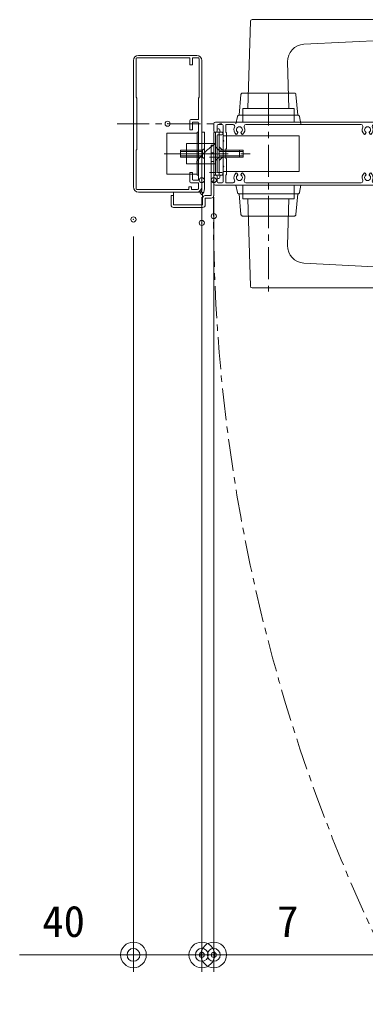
# Model space of a CAD drawing. Units: millimetres, scale not verified. Extents: x -631 to 631, y -445 to 446.
# Drawn here: x -504.7 to -464.3, y 262.1 to 376.3 of the extents above; entities that cross this region are included whole.
import ezdxf
from ezdxf.enums import TextEntityAlignment as Align

# ---------------------------------------------------------------- set-up
doc = ezdxf.new("R2010")
doc.units = ezdxf.units.MM
doc.header["$LTSCALE"] = 3
doc.header["$PDMODE"] = 32
doc.header["$PDSIZE"] = 0.6
for name, pattern in [('USER1', [2, 1.25, -0.25, 0.25, -0.25]), ('USER4', [3.5, 2, -1.5]), ('USER5', [63.8, 31.8, -6.4, 6.4, -6.4, 6.4, -6.4]), ('USER6', [6.5, 0.1, -6.4])]:
    doc.linetypes.add(name, pattern=pattern)
for name, color, linetype, lineweight in [('0-0_0', 7, 'Continuous', 18), ('0-1_DEFPOINTS', 7, 'Continuous', 18), ('0-6_CSLAYER2', 7, 'Continuous', 18), ('0-9_CSLAYER10', 7, 'Continuous', 18)]:
    doc.layers.add(name, color=color, linetype=linetype, lineweight=lineweight)
doc.styles.add('ＭＳ ゴシック', font='')
doc.styles.get('ＭＳ ゴシック').set_extended_font_data('MS Gothic')

# ---------------------------------------------------------------- blocks, each defined once
blk = doc.blocks.new('BLKF0009')
at = {"layer": '0-0_0', "color": 3}
for p, q in [((58.486, 398.512), (58.936, 398.512)), ((58.936, 398.312), (63.386, 398.312)), ((58.486, 396.012), (58.936, 396.012)), ((58.936, 396.212), (63.386, 396.212)), ((60.386, 394.612), (60.533, 389.509)), ((62.786, 394.612), (62.707, 391.889)), ((71.686, 391.512), (71.686, 391.501)), ((72.386, 391.512), (72.386, 391.212)), ((63.655, 390.862), (70.634, 390.502))]:
    blk.add_line(p, q, dxfattribs=at)
at = {"layer": '0-0_0'}
for p, q in [((58.486, 397.662), (58.686, 397.462)), ((58.706, 397.662), (58.906, 397.462)), ((58.486, 396.862), (58.686, 397.062)), ((58.686, 397.462), (59.886, 397.462)), ((58.686, 397.392), (59.886, 397.392)), ((58.686, 397.132), (59.886, 397.132)), ((58.686, 397.062), (59.886, 397.062)), ((58.706, 396.862), (58.906, 397.062)), ((58.906, 397.462), (60.106, 397.462)), ((58.906, 397.392), (60.106, 397.392)), ((58.906, 397.132), (60.106, 397.132)), ((58.906, 397.062), (60.106, 397.062))]:
    blk.add_line(p, q, dxfattribs=at)
at = {"layer": '0-0_0', "linetype": 'USER1'}
blk.add_line((55.476, 397.262), (60.519, 397.262), dxfattribs=at)
at = {"layer": '0-0_0', "color": 3}
for centre, radius, start, end in [((63.707, 391.86), 1, 178.3477, 267.0513), ((71.986, 391.512), 0.3, 90, 180), ((72.086, 391.512), 0.3, 0, 90), ((70.586, 391.212), 1.8, 270, 0), ((70.686, 391.501), 1, 267.0513, 0), ((60.633, 389.512), 0.1, 181.6523, 270)]:
    blk.add_arc(centre, radius, start, end, dxfattribs=at)
at = {"layer": '0-9_CSLAYER10'}
for p, q in [((58.386, 399.012), (58.386, 398.572)), ((58.486, 399.112), (68.786, 399.112)), ((58.586, 398.912), (58.586, 398.572)), ((58.586, 398.662), (58.586, 398.572)), ((58.636, 398.962), (58.886, 398.962)), ((58.686, 398.712), (58.636, 398.712)), ((58.736, 398.662), (58.736, 398.572)), ((58.936, 398.912), (58.936, 398.069)), ((59.086, 398.962), (59.086, 398.522)), ((59.086, 398.962), (59.511, 398.962)), ((60.261, 398.962), (67.011, 398.962)), ((67.761, 398.962), (68.436, 398.962)), ((68.436, 398.962), (68.436, 395.562)), ((68.736, 398.962), (68.736, 395.562)), ((68.736, 398.962), (68.863, 398.962)), ((58.386, 398.472), (58.386, 397.262)), ((58.436, 398.522), (58.536, 398.522)), ((58.536, 398.522), (58.436, 398.522)), ((58.586, 398.322), (58.586, 397.319)), ((58.866, 398.372), (58.636, 398.372)), ((58.866, 398.522), (58.786, 398.522)), ((58.916, 398.472), (58.916, 398.422)), ((58.936, 398.069), (58.964, 398.021)), ((59.086, 398.522), (59.136, 398.472)), ((59.136, 398.472), (59.136, 397.572)), ((59.794, 398.504), (59.737, 398.405)), ((59.977, 398.504), (60.034, 398.405)), ((67.294, 398.504), (67.237, 398.405)), ((67.477, 398.504), (67.534, 398.405)), ((58.936, 397.955), (58.964, 398.003)), ((58.936, 397.955), (58.936, 397.319)), ((59.086, 397.522), (59.136, 397.572)), ((59.086, 397.522), (59.086, 397.262)), ((58.386, 396.052), (58.386, 397.262)), ((58.586, 397.319), (58.558, 397.27)), ((58.586, 397.205), (58.558, 397.254)), ((58.586, 396.202), (58.586, 397.205)), ((58.936, 397.319), (58.964, 397.271)), ((58.936, 397.262), (58.969, 397.262)), ((58.936, 397.205), (58.964, 397.253)), ((58.936, 397.205), (58.936, 396.569)), ((59.086, 397.002), (59.086, 397.262)), ((59.086, 397.002), (59.136, 396.952)), ((59.136, 396.052), (59.136, 396.952)), ((59.886, 397.462), (59.886, 397.062)), ((60.106, 397.462), (60.106, 397.062)), ((58.936, 396.569), (58.964, 396.521)), ((58.936, 396.455), (58.964, 396.503)), ((58.936, 396.455), (58.936, 395.612)), ((58.386, 395.512), (58.386, 395.952)), ((58.386, 395.952), (58.386, 395.512)), ((58.436, 396.002), (58.536, 396.002)), ((58.536, 396.002), (58.436, 396.002)), ((58.586, 395.612), (58.586, 395.952)), ((58.586, 395.952), (58.586, 395.612)), ((58.586, 395.862), (58.586, 395.952)), ((58.866, 396.152), (58.636, 396.152)), ((58.686, 395.812), (58.636, 395.812)), ((58.736, 395.862), (58.736, 395.952)), ((58.866, 396.002), (58.786, 396.002)), ((58.916, 396.052), (58.916, 396.102)), ((59.086, 396.002), (59.136, 396.052)), ((59.086, 395.562), (59.086, 396.002)), ((59.794, 396.02), (59.737, 396.119)), ((59.977, 396.02), (60.034, 396.119)), ((67.294, 396.02), (67.237, 396.119)), ((67.477, 396.02), (67.534, 396.119)), ((58.486, 395.412), (68.786, 395.412)), ((58.636, 395.562), (58.886, 395.562)), ((59.086, 395.562), (59.511, 395.562)), ((60.261, 395.562), (67.011, 395.562)), ((67.761, 395.562), (68.436, 395.562)), ((68.736, 395.562), (68.863, 395.562))]:
    blk.add_line(p, q, dxfattribs=at)
at = {"layer": '0-9_CSLAYER10', "color": 3}
for p, q in [((58.486, 398.512), (58.486, 396.012)), ((58.706, 398.512), (58.706, 396.012)), ((58.936, 398.512), (58.936, 396.012)), ((63.386, 398.312), (63.386, 396.212)), ((63.086, 395.412), (63.086, 394.612)), ((71.986, 391.812), (72.086, 391.812)), ((60.633, 389.412), (70.586, 389.412))]:
    blk.add_line(p, q, dxfattribs=at)
blk.add_lwpolyline([(60.086, 395.412), (60.086, 394.612), (63.086, 394.612)], dxfattribs=at)
at = {"layer": '0-9_CSLAYER10'}
for centre, radius, start, end in [((58.486, 399.012), 0.1, 90, 180), ((58.636, 398.912), 0.05, 90, 180), ((58.636, 398.662), 0.05, 90, 180), ((58.686, 398.662), 0.05, 0, 90), ((58.886, 398.912), 0.05, 0, 90), ((59.511, 398.862), 0.1, 331.9275, 90), ((59.886, 398.662), 0.325, 151.9275, 235.9411), ((59.886, 398.662), 0.175, 90, 237.3062), ((59.886, 398.662), 0.175, 302.6938, 90), ((59.886, 398.662), 0.325, 304.0589, 28.0725), ((60.261, 398.862), 0.1, 90, 208.0725), ((67.011, 398.862), 0.1, 331.9275, 90), ((67.386, 398.662), 0.325, 151.9275, 235.9411), ((67.386, 398.662), 0.175, 90, 237.3062), ((67.386, 398.662), 0.175, 302.6938, 90), ((67.386, 398.662), 0.325, 304.0589, 28.0725), ((67.761, 398.862), 0.1, 90, 208.0725), ((68.786, 399.012), 0.1, 333.1674, 90), ((68.862, 398.981), 0.0189, 268.8772, 312.0463), ((58.436, 398.572), 0.05, 180, 270), ((58.436, 398.472), 0.05, 90, 180), ((58.536, 398.572), 0.05, 270, 0), ((58.536, 398.572), 0.05, 270, 0), ((58.636, 398.322), 0.05, 90, 180), ((58.786, 398.572), 0.05, 180, 270), ((58.866, 398.472), 0.05, 0, 90), ((58.866, 398.422), 0.05, 270, 0), ((59.709, 398.43), 0.038, 261.732, 317.3487), ((59.786, 398.507), 0.0094, 338.0104, 60.6131), ((59.986, 398.507), 0.0094, 119.3869, 201.9896), ((60.062, 398.43), 0.038, 222.6513, 278.268), ((67.209, 398.43), 0.038, 261.732, 317.3487), ((67.286, 398.507), 0.0094, 338.0104, 60.6131), ((67.486, 398.507), 0.0094, 119.3869, 201.9896), ((67.562, 398.43), 0.038, 222.6513, 278.268), ((58.946, 398.012), 0.02, 325.8807, 34.1193), ((58.576, 397.262), 0.02, 144.9169, 215.0831), ((58.946, 397.262), 0.02, 325.8807, 34.1193), ((58.946, 396.512), 0.02, 325.8807, 34.1193), ((58.436, 396.052), 0.05, 180, 270), ((58.436, 395.952), 0.05, 90, 180), ((58.536, 395.952), 0.05, 0, 90), ((58.536, 395.952), 0.05, 0, 90), ((58.636, 396.202), 0.05, 180, 270), ((58.636, 395.862), 0.05, 180, 270), ((58.686, 395.862), 0.05, 270, 0), ((58.786, 395.952), 0.05, 90, 180), ((58.866, 396.102), 0.05, 0, 90), ((58.866, 396.052), 0.05, 270, 0), ((59.886, 395.862), 0.325, 124.0589, 208.0725), ((59.709, 396.094), 0.038, 42.6513, 98.268), ((59.886, 395.862), 0.175, 122.6938, 270), ((59.786, 396.017), 0.0094, 299.3869, 21.9896), ((59.886, 395.862), 0.175, 270, 57.3062), ((59.986, 396.017), 0.0094, 158.0104, 240.6131), ((60.062, 396.094), 0.038, 81.732, 137.3487), ((59.886, 395.862), 0.325, 331.9275, 55.9411), ((67.386, 395.862), 0.325, 124.0589, 208.0725), ((67.209, 396.094), 0.038, 42.6513, 98.268), ((67.386, 395.862), 0.175, 122.6938, 270), ((67.286, 396.017), 0.0094, 299.3869, 21.9896), ((67.386, 395.862), 0.175, 270, 57.3062), ((67.486, 396.017), 0.0094, 158.0104, 240.6131), ((67.562, 396.094), 0.038, 81.732, 137.3487), ((67.386, 395.862), 0.325, 331.9275, 55.9411), ((58.486, 395.512), 0.1, 180, 270), ((58.636, 395.612), 0.05, 180, 270), ((58.886, 395.612), 0.05, 270, 0), ((59.511, 395.662), 0.1, 270, 28.0725), ((60.261, 395.662), 0.1, 151.9275, 270), ((67.011, 395.662), 0.1, 270, 28.0725), ((67.761, 395.662), 0.1, 151.9275, 270), ((68.786, 395.512), 0.1, 270, 26.8326), ((68.862, 395.543), 0.0189, 47.9537, 91.1228)]:
    blk.add_arc(centre, radius, start, end, dxfattribs=at)
blk = doc.blocks.new('BLKF0012')
at = {"layer": '0-0_0', "linetype": 'USER5'}
for p, q in [((59.686, 395.412), (59.77, 394.992)), ((63.486, 395.412), (63.402, 394.992)), ((59.977, 393.703), (59.868, 394.912)), ((63.194, 393.703), (63.304, 394.912))]:
    blk.add_line(p, q, dxfattribs=at)
for centre, start, end in [((59.868, 395.012), 191.3099, 270), ((63.304, 395.012), 270, 348.6901), ((60.077, 393.712), 185.1873, 270), ((63.094, 393.712), 270, 354.8127)]:
    blk.add_arc(centre, 0.1, start, end, dxfattribs=at)
at = {"layer": '0-9_CSLAYER10', "linetype": 'USER5'}
for p, q in [((59.868, 394.912), (63.304, 394.912)), ((60.077, 393.612), (63.094, 393.612))]:
    blk.add_line(p, q, dxfattribs=at)
blk = doc.blocks.new('BLKF0013')
at = {"layer": '0-0_0', "linetype": 'USER5'}
for p, q in [((59.977, 400.721), (59.868, 399.512)), ((63.194, 400.721), (63.304, 399.512)), ((59.686, 399.012), (59.77, 399.432)), ((63.486, 399.012), (63.402, 399.432))]:
    blk.add_line(p, q, dxfattribs=at)
for centre, start, end in [((60.077, 400.712), 90, 174.8127), ((63.094, 400.712), 5.1873, 90), ((59.868, 399.412), 90, 168.6901), ((63.304, 399.412), 11.3099, 90)]:
    blk.add_arc(centre, 0.1, start, end, dxfattribs=at)
at = {"layer": '0-9_CSLAYER10', "linetype": 'USER5'}
for p, q in [((60.077, 400.812), (63.094, 400.812)), ((59.868, 399.512), (63.304, 399.512))]:
    blk.add_line(p, q, dxfattribs=at)
blk = doc.blocks.new('BLKF0014')
at = {"layer": '0-0_0', "color": 3}
for p, q in [((60.386, 399.912), (60.533, 405.015)), ((63.655, 403.662), (70.634, 404.022)), ((72.386, 403.012), (72.386, 403.312)), ((62.786, 399.912), (62.707, 402.635)), ((71.686, 403.012), (71.686, 403.023))]:
    blk.add_line(p, q, dxfattribs=at)
for centre, radius, start, end in [((60.633, 405.012), 0.1, 90, 178.3477), ((70.586, 403.312), 1.8, 0, 90), ((70.686, 403.023), 1, 0, 92.9487), ((63.707, 402.664), 1, 92.9487, 181.6523), ((71.986, 403.012), 0.3, 180, 270), ((72.086, 403.012), 0.3, 270, 0)]:
    blk.add_arc(centre, radius, start, end, dxfattribs=at)
at = {"layer": '0-9_CSLAYER10', "color": 3}
for p, q in [((60.633, 405.112), (70.586, 405.112)), ((71.986, 402.712), (72.086, 402.712)), ((60.086, 399.912), (63.086, 399.912)), ((60.086, 399.112), (60.086, 399.912)), ((63.086, 399.112), (63.086, 399.912))]:
    blk.add_line(p, q, dxfattribs=at)
blk = doc.blocks.new('EDTIP_BLACKDOT_E')
at = {"layer": '0-0_0', "lineweight": 9}
blk.add_line((0, 0), (-1, 0), dxfattribs=at)
for radius in [0.5, 0.25]:
    blk.add_circle((0, 0), radius, dxfattribs=at)
blk = doc.blocks.new('EDTIP_BLACKDOT_S')
at = {"layer": '0-0_0', "lineweight": 9}
blk.add_line((0, 0), (-1, 0), dxfattribs=at)
for radius in [0.5, 0.25]:
    blk.add_circle((0, 0), radius, dxfattribs=at)
blk = doc.blocks.new('D94')
at = {"layer": '0-0_0'}
for p, q in [((443.187, 260.281), (443.187, 174.213)), ((451.187, 259.871), (451.187, 174.213)), ((443.187, 176.213), (429.854, 176.213)), ((448.187, 176.213), (446.187, 176.213))]:
    blk.add_line(p, q, dxfattribs=at)
at = {"layer": '0-1_DEFPOINTS'}
for p in [(443.187, 262.281), (451.187, 261.871), (451.187, 176.213)]:
    blk.add_point(p, dxfattribs=at)
at = {"layer": '0-0_0', "xscale": 3, "yscale": 3, "rotation": 180}
blk.add_blockref('EDTIP_BLACKDOT_S', (443.187, 176.213), dxfattribs=at)
at = {"layer": '0-0_0', "xscale": 3, "yscale": 3}
blk.add_blockref('EDTIP_BLACKDOT_E', (451.187, 176.213), dxfattribs=at)
at = {"layer": '0-0_0', "style": 'ＭＳ ゴシック'}
blk.add_text('40', height=3.666, dxfattribs=at).set_placement((432.52, 177.213), align=Align.BOTTOM_LEFT)
blk = doc.blocks.new('D95')
at = {"layer": '0-0_0'}
for p, q in [((451.187, 264.881), (451.187, 174.213)), ((452.587, 264.881), (452.587, 174.213)), ((448.187, 176.213), (445.187, 176.213)), ((451.187, 176.213), (452.587, 176.213)), ((455.587, 176.213), (463.92, 176.213))]:
    blk.add_line(p, q, dxfattribs=at)
at = {"layer": '0-1_DEFPOINTS'}
for p in [(451.187, 266.881), (452.587, 266.881), (452.587, 176.213)]:
    blk.add_point(p, dxfattribs=at)
at = {"layer": '0-0_0', "xscale": 3, "yscale": 3}
blk.add_blockref('EDTIP_BLACKDOT_S', (451.187, 176.213), dxfattribs=at)
at = {"layer": '0-0_0', "xscale": 3, "yscale": 3, "rotation": 180}
blk.add_blockref('EDTIP_BLACKDOT_E', (452.587, 176.213), dxfattribs=at)
at = {"layer": '0-0_0', "style": 'ＭＳ ゴシック'}
blk.add_text('7', height=3.666, dxfattribs=at).set_placement((460.004, 177.213), align=Align.BOTTOM_LEFT)
blk = doc.blocks.new('D96')
at = {"layer": '0-0_0'}
for p, q in [((452.587, 260.681), (452.587, 174.213)), ((455.587, 176.213), (647.387, 176.213))]:
    blk.add_line(p, q, dxfattribs=at)
at = {"layer": '0-1_DEFPOINTS'}
blk.add_point((452.587, 262.681), dxfattribs=at)
at = {"layer": '0-0_0', "xscale": 3, "yscale": 3, "rotation": 180}
blk.add_blockref('EDTIP_BLACKDOT_S', (452.587, 176.213), dxfattribs=at)
blk = doc.blocks.new('BLKF0133')
at = {"layer": '0-0_0'}
for p, q in [((58.236, 397.762), (58.386, 397.762)), ((58.386, 397.762), (58.386, 394.812)), ((55.886, 394.262), (55.886, 394.812)), ((56.036, 394.812), (55.886, 394.812)), ((56.036, 395.012), (57.736, 395.012)), ((56.036, 394.112), (57.736, 394.112))]:
    blk.add_line(p, q, dxfattribs=at)
at = {"layer": '0-0_0', "linetype": 'USER1'}
for p, q in [((58.555, 397.062), (58.145, 397.062)), ((58.555, 396.162), (58.145, 396.162))]:
    blk.add_line(p, q, dxfattribs=at)
at = {"layer": '0-0_0', "linetype": 'USER4'}
for p, q in [((58.236, 397.312), (58.386, 397.312)), ((58.236, 396.812), (58.386, 396.812)), ((58.236, 396.662), (58.386, 396.662)), ((58.236, 395.662), (58.386, 395.662))]:
    blk.add_line(p, q, dxfattribs=at)
at = {"layer": '0-0_0', "linetype": 'USER6'}
blk.add_line((58.236, 396.162), (58.386, 396.162), dxfattribs=at)
at = {"layer": '0-0_0'}
for points in [[(58.236, 397.762), (58.236, 394.812), (57.886, 394.812)], [(57.736, 395.012), (57.736, 394.262), (56.036, 394.262), (56.036, 395.012)], [(58.236, 394.662), (57.886, 394.662), (57.886, 394.262)]]:
    blk.add_lwpolyline(points, dxfattribs=at)
for centre, start, end in [((57.886, 394.662), 90, 180), ((58.236, 394.812), 270, 0), ((56.036, 394.262), 180, 270), ((57.736, 394.262), 270, 0)]:
    blk.add_arc(centre, 0.15, start, end, dxfattribs=at)
blk = doc.blocks.new('BLKF0150')
at = {"layer": '0-6_CSLAYER2'}
for p, q in [((53.686, 402.712), (53.686, 395.312)), ((53.836, 400.562), (53.836, 402.812)), ((53.886, 402.862), (56.986, 402.862)), ((57.386, 403.012), (53.986, 403.012)), ((56.986, 402.862), (56.986, 402.462)), ((57.136, 402.862), (57.136, 402.462)), ((57.136, 402.862), (57.486, 402.862)), ((57.536, 402.812), (57.536, 400.562)), ((57.686, 395.197), (57.686, 402.712)), ((56.986, 402.462), (57.136, 402.462)), ((53.836, 400.562), (53.886, 400.512)), ((53.886, 400.512), (53.886, 397.512)), ((57.536, 400.562), (57.486, 400.512)), ((57.486, 400.512), (57.486, 399.262)), ((57.036, 399.262), (57.486, 399.262)), ((57.136, 399.062), (57.136, 398.662)), ((57.186, 399.112), (57.436, 399.112)), ((57.486, 399.062), (57.486, 395.712)), ((53.836, 397.462), (53.886, 397.512)), ((53.836, 395.212), (53.836, 397.462)), ((56.986, 396.162), (57.136, 396.162)), ((56.986, 396.162), (56.986, 395.612)), ((57.136, 396.162), (57.136, 395.762)), ((57.036, 395.562), (57.486, 395.562)), ((57.086, 395.312), (57.086, 395.162)), ((57.186, 395.712), (57.486, 395.712)), ((57.486, 395.562), (57.486, 395.212)), ((56.936, 395.162), (53.886, 395.162)), ((53.986, 395.012), (57.386, 395.012)), ((57.436, 395.162), (57.086, 395.162))]:
    blk.add_line(p, q, dxfattribs=at)
for points in [[(56.986, 399.212), (56.986, 398.662), (57.136, 398.662)], [(57.086, 395.312), (56.936, 395.312), (56.936, 395.162)]]:
    blk.add_lwpolyline(points, dxfattribs=at)
for centre, radius, start, end in [((53.986, 402.712), 0.3, 90, 180), ((53.886, 402.812), 0.05, 90, 180), ((57.386, 402.712), 0.3, 0, 90), ((57.486, 402.812), 0.05, 0, 90), ((57.036, 399.212), 0.05, 90, 180), ((57.186, 399.062), 0.05, 90, 180), ((57.436, 399.062), 0.05, 0, 90), ((53.986, 395.312), 0.3, 180, 270), ((53.886, 395.212), 0.05, 180, 270), ((57.036, 395.612), 0.05, 180, 270), ((57.186, 395.762), 0.05, 180, 270), ((57.386, 395.312), 0.3, 270, 0), ((57.436, 395.212), 0.05, 270, 0)]:
    blk.add_arc(centre, radius, start, end, dxfattribs=at)
at = {"layer": '0-6_CSLAYER2', "color": 5}
blk.add_point((55.686, 399.012), dxfattribs=at)

msp = doc.modelspace()

# ---------------------------------------------------------------- linework, layer by layer
at = {"layer": '0-0_0', "linetype": 'USER1'}
for p, q in [((-475.613, 367.699), (-475.613, 344.519)), ((-493.327, 364.148), (-481.066, 364.148)), ((-482.74, 360.648), (-485.997, 360.648))]:
    msp.add_line(p, q, dxfattribs=at)
at = {"layer": '0-0_0'}
for p, q in [((-487.513, 363.048), (-483.973, 363.048)), ((-487.513, 358.248), (-487.513, 363.048)), ((-483.973, 363.148), (-483.973, 358.148)), ((-483.813, 363.148), (-483.973, 363.148)), ((-483.413, 363.148), (-483.113, 363.148)), ((-483.113, 356.519), (-483.113, 363.148)), ((-483.313, 360.908), (-485.913, 360.908)), ((-483.313, 360.388), (-485.913, 360.388)), ((-483.313, 360.248), (-485.913, 360.248)), ((-483.113, 360.048), (-483.313, 360.248)), ((-487.513, 358.248), (-483.973, 358.248)), ((-483.813, 358.148), (-483.973, 358.148)), ((-483.613, 356.071), (-483.413, 355.848))]:
    msp.add_line(p, q, dxfattribs=at)
at = {"layer": '0-0_0', "color": 6, "linetype": 'USER5'}
for p, q in [((-485.213, 361.848), (-485.213, 359.448)), ((-485.213, 361.848), (-481.813, 361.848)), ((-485.213, 359.448), (-481.813, 359.448)), ((-484.013, 359.748), (-484.013, 359.448))]:
    msp.add_line(p, q, dxfattribs=at)
at = {"layer": '0-0_0'}
msp.add_lwpolyline([(-483.113, 361.248), (-483.313, 361.048), (-485.913, 361.048)], dxfattribs=at)
at = {"layer": '0-0_0', "color": 6, "linetype": 'USER5'}
msp.add_arc((-475.995, 353.551), 10.133, 125.03698, 142.29858, dxfattribs=at)
at = {"layer": '0-0_0'}
for centre, radius, start, end in [((-491.013, 356.548), 0.1, 180, 270), ((-484.013, 356.519), 0.6, 311.81031, 0), ((-484.013, 356.519), 0.9, 311.81031, 0)]:
    msp.add_arc(centre, radius, start, end, dxfattribs=at)
at = {"layer": '0-0_0', "linetype": 'USER1'}
msp.add_arc((-283.113, 353.648), 198.931, 178.99188, 230.49095, dxfattribs=at)
at = {"layer": '0-9_CSLAYER10'}
for p, q in [((-485.913, 361.048), (-485.913, 360.248)), ((-483.313, 361.048), (-483.313, 360.248))]:
    msp.add_line(p, q, dxfattribs=at)

# ---------------------------------------------------------------- block references
at = {"layer": '0-0_0', "xscale": 2, "yscale": 2}
for name in ['BLKF0014', 'BLKF0150', 'BLKF0013', 'BLKF0009', 'BLKF0133', 'BLKF0012']:
    msp.add_blockref(name, (-598.785, -433.876), dxfattribs=at)
at = {"layer": '0-0_0'}
for name in ['D95', 'D94', 'D96']:
    msp.add_blockref(name, (-934.6, 90.667), dxfattribs=at)

doc.saveas('drawing.dxf')
